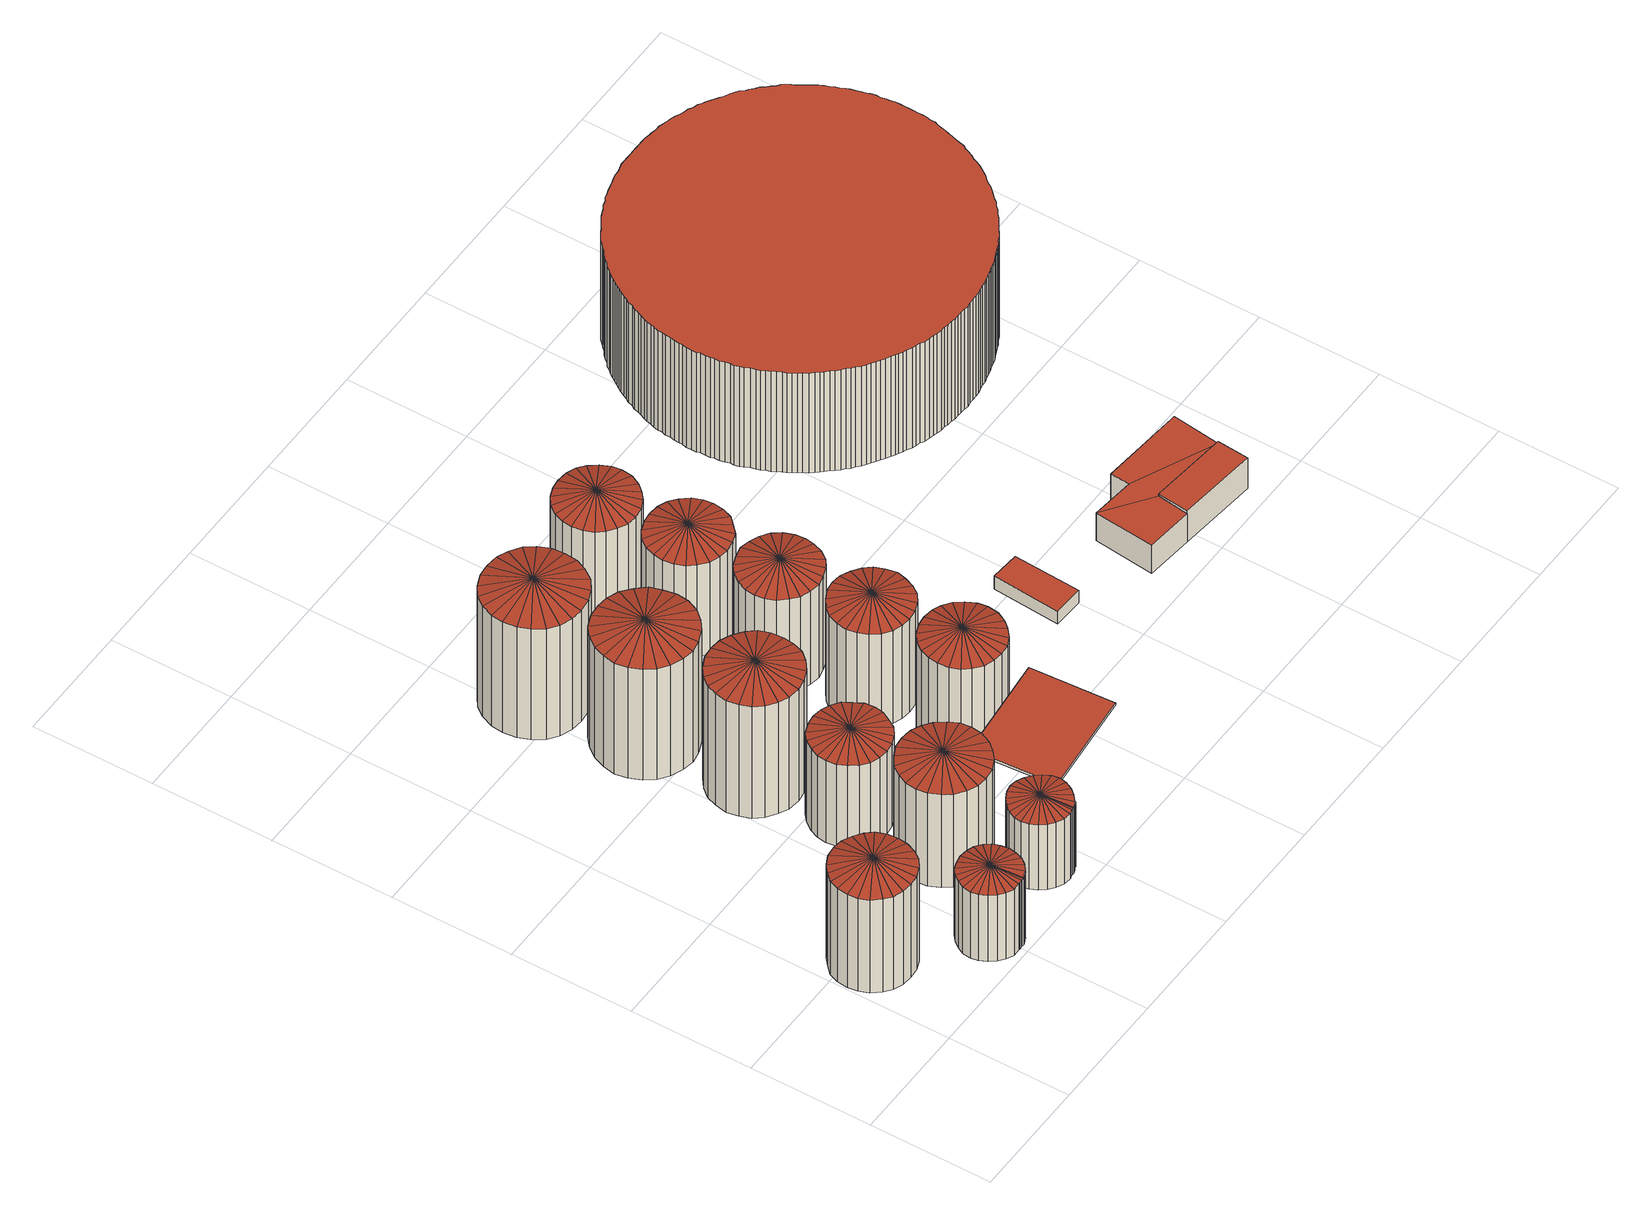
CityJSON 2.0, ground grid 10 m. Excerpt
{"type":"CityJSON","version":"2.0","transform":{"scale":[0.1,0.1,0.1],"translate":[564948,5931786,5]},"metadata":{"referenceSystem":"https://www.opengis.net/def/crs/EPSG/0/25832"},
"CityObjects":{
"building1":{"type":"Building","attributes":{"Grundfläche 2D":32.95,"Grundhöhe NN":5.7},"geometry":[{"type":"Solid","lod":"3","boundaries":[[[[0,1,2]],[[2,1,3]],[[4,1,0]],[[5,1,4]],[[6,1,5]],[[7,1,6]],[[8,1,7]],[[9,1,8]],[[10,1,9]],[[11,1,10]],[[12,1,11]],[[13,1,12]],[[14,1,13]],[[15,1,14]],[[16,1,15]],[[17,1,16]],[[18,1,17]],[[19,1,18]],[[20,1,19]],[[21,1,20]],[[22,1,21]],[[23,1,22]],[[24,1,23]],[[3,1,24]],[[2,25,26,0]],[[0,26,27,4]],[[4,27,28,5]],[[5,28,29,6]],[[6,29,30,7]],[[7,30,31,8]],[[8,31,32,9]],[[9,32,33,10]],[[10,33,34,11]],[[11,34,35,12]],[[12,35,36,13]],[[13,36,37,14]],[[14,37,38,15]],[[15,38,39,16]],[[16,39,40,17]],[[17,40,41,18]],[[18,41,42,19]],[[19,42,43,20]],[[20,43,44,21]],[[21,44,45,22]],[[22,45,46,23]],[[23,46,47,24]],[[24,47,48,3]],[[3,48,25,2]],[[44,43,42,41,40,39,38,37,36,35,34,33,32,31,30,29,28,27,26,25,48,47,46,45]]]],"semantics":{"surfaces":[{"type":"RoofSurface"},{"type":"WallSurface"},{"type":"GroundSurface"}],"values":[[0,0,0,0,0,0,0,0,0,0,0,0,0,0,0,0,0,0,0,0,0,0,0,0,1,1,1,1,1,1,1,1,1,1,1,1,1,1,1,1,1,1,1,1,1,1,1,1,2]]}}]},
"building2":{"type":"Building","attributes":{"Grundfläche 2D":18.94,"Grundhöhe NN":5.79},"geometry":[{"type":"Solid","lod":"3","boundaries":[[[[49,50,51]],[[51,50,52]],[[53,50,49]],[[54,50,53]],[[55,50,54]],[[56,50,55]],[[57,50,56]],[[58,50,57]],[[59,50,58]],[[60,50,59]],[[61,50,60]],[[62,50,61]],[[63,50,62]],[[64,50,63]],[[65,50,64]],[[66,50,65]],[[67,50,66]],[[68,50,67]],[[69,50,68]],[[70,50,69]],[[71,50,70]],[[72,50,71]],[[73,74,75,50,72]],[[76,50,75]],[[77,78,76]],[[78,50,76]],[[79,80,81,52,50,78]],[[51,82,83,49]],[[49,83,84,53]],[[53,84,85,54]],[[54,85,86,55]],[[55,86,87,56]],[[56,87,88,57]],[[57,88,89,58]],[[58,89,90,59]],[[59,90,91,60]],[[60,91,92,61]],[[61,92,93,62]],[[62,93,94,63]],[[63,94,95,64]],[[64,95,96,65]],[[65,96,97,66]],[[66,97,98,67]],[[67,98,99,68]],[[68,99,100,69]],[[52,101,82,51]],[[69,100,102,70]],[[70,102,103,71]],[[71,103,104,72]],[[72,104,105,73]],[[73,105,106,74]],[[74,106,107,75]],[[75,107,108,76]],[[76,108,109,77]],[[77,109,110,78]],[[78,110,111,79]],[[79,111,112,113,101,52,81,80]],[[106,105,104,103,102,100,99,98,97,96,95,94,93,92,91,90,89,88,87,86,85,84,83,82,101,113,112,111,110,109,108,107]]]],"semantics":{"surfaces":[{"type":"RoofSurface"},{"type":"WallSurface"},{"type":"GroundSurface"}],"values":[[0,0,0,0,0,0,0,0,0,0,0,0,0,0,0,0,0,0,0,0,0,0,0,0,0,0,0,1,1,1,1,1,1,1,1,1,1,1,1,1,1,1,1,1,1,1,1,1,1,1,1,1,1,1,1,1,1,2]]}}]},
"building3":{"type":"Building","attributes":{"Grundfläche 2D":39.06,"Grundhöhe NN":5.91},"geometry":[{"type":"Solid","lod":"3","boundaries":[[[[114,115,116]],[[116,115,117]],[[118,115,114]],[[119,115,118]],[[120,115,119]],[[121,115,120]],[[122,115,121]],[[123,115,122]],[[124,115,123]],[[125,115,124]],[[126,115,125]],[[127,115,126]],[[128,115,127]],[[129,115,128]],[[130,115,129]],[[131,115,130]],[[132,115,131]],[[133,115,132]],[[134,115,133]],[[135,115,134]],[[136,115,135]],[[137,115,136]],[[138,115,137]],[[117,115,138]],[[116,139,140,114]],[[114,140,141,118]],[[118,141,142,119]],[[119,142,143,120]],[[120,143,144,121]],[[121,144,145,122]],[[122,145,146,123]],[[123,146,147,124]],[[124,147,148,125]],[[125,148,149,126]],[[126,149,150,127]],[[127,150,151,128]],[[128,151,152,129]],[[129,152,153,130]],[[130,153,154,131]],[[131,154,155,132]],[[132,155,156,133]],[[133,156,157,134]],[[134,157,158,135]],[[135,158,159,136]],[[136,159,160,137]],[[137,160,161,138]],[[117,162,139,116]],[[138,161,162,117]],[[154,153,152,151,150,149,148,147,146,145,144,143,142,141,140,139,162,161,160,159,158,157,156,155]]]],"semantics":{"surfaces":[{"type":"RoofSurface"},{"type":"WallSurface"},{"type":"GroundSurface"}],"values":[[0,0,0,0,0,0,0,0,0,0,0,0,0,0,0,0,0,0,0,0,0,0,0,0,1,1,1,1,1,1,1,1,1,1,1,1,1,1,1,1,1,1,1,1,1,1,1,1,2]]}}]},
"building4":{"type":"Building","attributes":{"Grundfläche 2D":18.94,"Grundhöhe NN":5.91},"geometry":[{"type":"Solid","lod":"3","boundaries":[[[[163,164,165]],[[165,164,166]],[[167,164,163]],[[168,164,167]],[[169,164,168]],[[170,164,169]],[[171,164,170]],[[172,164,171]],[[173,164,172]],[[174,164,173]],[[175,164,174]],[[176,164,175]],[[177,164,176]],[[178,164,177]],[[179,164,178]],[[180,164,179]],[[181,164,180]],[[182,164,181]],[[183,164,182]],[[184,164,183]],[[185,164,184]],[[186,164,185]],[[187,188,189,164,186]],[[190,164,189]],[[191,164,190]],[[192,193,194,166,164,191]],[[165,195,196,163]],[[163,196,197,167]],[[167,197,198,168]],[[168,198,199,169]],[[169,199,200,170]],[[170,200,201,171]],[[171,201,202,172]],[[172,202,203,173]],[[173,203,204,174]],[[174,204,205,175]],[[175,205,206,176]],[[176,206,207,177]],[[177,207,208,178]],[[178,208,209,179]],[[179,209,210,180]],[[180,210,211,181]],[[181,211,212,182]],[[182,212,213,183]],[[166,214,195,165]],[[183,213,215,184]],[[184,215,216,185]],[[185,216,217,186]],[[186,217,218,187]],[[187,218,219,188]],[[188,219,220,189]],[[189,220,221,190]],[[190,221,222,191]],[[191,222,223,192]],[[192,223,224,193]],[[193,224,225,194]],[[194,225,214,166]],[[219,218,217,216,215,213,212,211,210,209,208,207,206,205,204,203,202,201,200,199,198,197,196,195,214,225,224,223,222,221,220]]]],"semantics":{"surfaces":[{"type":"RoofSurface"},{"type":"WallSurface"},{"type":"GroundSurface"}],"values":[[0,0,0,0,0,0,0,0,0,0,0,0,0,0,0,0,0,0,0,0,0,0,0,0,0,0,1,1,1,1,1,1,1,1,1,1,1,1,1,1,1,1,1,1,1,1,1,1,1,1,1,1,1,1,1,1,1,2]]}}]},
"building5":{"type":"Building","attributes":{"Grundfläche 2D":29.72,"Grundhöhe NN":5.89},"geometry":[{"type":"Solid","lod":"3","boundaries":[[[[226,227,228]],[[228,227,229]],[[230,227,226]],[[231,227,230]],[[232,227,231]],[[233,227,232]],[[234,227,233]],[[235,227,234]],[[236,227,235]],[[237,227,236]],[[238,227,237]],[[239,227,238]],[[240,227,239]],[[241,227,240]],[[242,227,241]],[[243,227,242]],[[244,227,243]],[[245,227,244]],[[246,227,245]],[[247,227,246]],[[248,227,247]],[[249,227,248]],[[250,227,249]],[[229,227,250]],[[228,251,252,226]],[[226,252,253,230]],[[230,253,254,231]],[[231,254,255,232]],[[232,255,256,233]],[[233,256,257,234]],[[234,257,258,235]],[[235,258,259,236]],[[236,259,260,237]],[[237,260,261,238]],[[238,261,262,239]],[[239,262,263,240]],[[240,263,264,241]],[[241,264,265,242]],[[242,265,266,243]],[[243,266,267,244]],[[244,267,268,245]],[[245,268,269,246]],[[246,269,270,247]],[[247,270,271,248]],[[248,271,272,249]],[[249,272,273,250]],[[250,273,274,229]],[[229,274,251,228]],[[270,269,268,267,266,265,264,263,262,261,260,259,258,257,256,255,254,253,252,251,274,273,272,271]]]],"semantics":{"surfaces":[{"type":"RoofSurface"},{"type":"WallSurface"},{"type":"GroundSurface"}],"values":[[0,0,0,0,0,0,0,0,0,0,0,0,0,0,0,0,0,0,0,0,0,0,0,0,1,1,1,1,1,1,1,1,1,1,1,1,1,1,1,1,1,1,1,1,1,1,1,1,2]]}}]},
"building6":{"type":"Building","attributes":{"Grundfläche 2D":41.49,"Grundhöhe NN":5.88},"geometry":[{"type":"Solid","lod":"3","boundaries":[[[[275,276,277]],[[277,276,278]],[[279,276,275]],[[280,276,279]],[[281,276,280]],[[282,276,281]],[[283,276,282]],[[284,276,283]],[[285,276,284]],[[286,276,285]],[[287,276,286]],[[288,276,287]],[[289,276,288]],[[290,276,289]],[[291,276,290]],[[292,276,291]],[[293,276,292]],[[294,276,293]],[[295,276,294]],[[296,276,295]],[[297,276,296]],[[298,276,297]],[[299,276,298]],[[278,276,299]],[[277,300,301,275]],[[275,301,302,279]],[[279,302,303,280]],[[280,303,304,281]],[[281,304,305,282]],[[282,305,306,283]],[[283,306,307,284]],[[284,307,308,285]],[[285,308,309,286]],[[286,309,310,287]],[[287,310,311,288]],[[288,311,312,289]],[[289,312,313,290]],[[290,313,314,291]],[[291,314,315,292]],[[292,315,316,293]],[[293,316,317,294]],[[294,317,318,295]],[[295,318,319,296]],[[296,319,320,297]],[[297,320,321,298]],[[278,322,300,277]],[[298,321,323,299]],[[299,323,322,278]],[[316,315,314,313,312,311,310,309,308,307,306,305,304,303,302,301,300,322,323,321,320,319,318,317]]]],"semantics":{"surfaces":[{"type":"RoofSurface"},{"type":"WallSurface"},{"type":"GroundSurface"}],"values":[[0,0,0,0,0,0,0,0,0,0,0,0,0,0,0,0,0,0,0,0,0,0,0,0,1,1,1,1,1,1,1,1,1,1,1,1,1,1,1,1,1,1,1,1,1,1,1,1,2]]}}]},
"building7":{"type":"Building","attributes":{"Grundfläche 2D":49.22,"Grundhöhe NN":5.86},"geometry":[{"type":"Solid","lod":"3","boundaries":[[[[324,325,326]],[[326,325,327]],[[328,325,324]],[[329,325,328]],[[330,325,329]],[[331,325,330]],[[332,325,331]],[[333,325,332]],[[334,325,333]],[[335,325,334]],[[336,325,335]],[[337,325,336]],[[338,325,337]],[[339,325,338]],[[340,325,339]],[[341,325,340]],[[342,325,341]],[[343,325,342]],[[344,325,343]],[[345,325,344]],[[346,325,345]],[[347,325,346]],[[348,325,347]],[[327,325,348]],[[326,349,350,324]],[[324,350,351,328]],[[328,351,352,329]],[[329,352,353,330]],[[330,353,354,331]],[[331,354,355,332]],[[332,355,356,333]],[[333,356,357,334]],[[334,357,358,335]],[[335,358,359,336]],[[336,359,360,337]],[[337,360,361,338]],[[338,361,362,339]],[[339,362,363,340]],[[340,363,364,341]],[[341,364,365,342]],[[342,365,366,343]],[[343,366,367,344]],[[344,367,368,345]],[[345,368,369,346]],[[346,369,370,347]],[[327,371,349,326]],[[347,370,372,348]],[[348,372,371,327]],[[366,365,364,363,362,361,360,359,358,357,356,355,354,353,352,351,350,349,371,372,370,369,368,367]]]],"semantics":{"surfaces":[{"type":"RoofSurface"},{"type":"WallSurface"},{"type":"GroundSurface"}],"values":[[0,0,0,0,0,0,0,0,0,0,0,0,0,0,0,0,0,0,0,0,0,0,0,0,1,1,1,1,1,1,1,1,1,1,1,1,1,1,1,1,1,1,1,1,1,1,1,1,2]]}}]},
"building8":{"type":"Building","attributes":{"Grundfläche 2D":49.22,"Grundhöhe NN":5.87},"geometry":[{"type":"Solid","lod":"3","boundaries":[[[[373,374,375]],[[375,374,376]],[[377,374,373]],[[378,374,377]],[[379,374,378]],[[380,374,379]],[[381,374,380]],[[382,374,381]],[[383,374,382]],[[384,374,383]],[[385,374,384]],[[386,374,385]],[[387,374,386]],[[388,374,387]],[[389,374,388]],[[390,374,389]],[[391,374,390]],[[392,374,391]],[[393,374,392]],[[394,374,393]],[[395,374,394]],[[396,374,395]],[[397,374,396]],[[376,374,397]],[[375,398,399,373]],[[373,399,400,377]],[[377,400,401,378]],[[378,401,402,379]],[[379,402,403,380]],[[380,403,404,381]],[[381,404,405,382]],[[382,405,406,383]],[[383,406,407,384]],[[384,407,408,385]],[[385,408,409,386]],[[386,409,410,387]],[[387,410,411,388]],[[388,411,412,389]],[[389,412,413,390]],[[390,413,414,391]],[[391,414,415,392]],[[392,415,416,393]],[[393,416,417,394]],[[394,417,418,395]],[[395,418,419,396]],[[376,420,398,375]],[[396,419,421,397]],[[397,421,420,376]],[[418,417,416,415,414,413,412,411,410,409,408,407,406,405,404,403,402,401,400,399,398,420,421,419]]]],"semantics":{"surfaces":[{"type":"RoofSurface"},{"type":"WallSurface"},{"type":"GroundSurface"}],"values":[[0,0,0,0,0,0,0,0,0,0,0,0,0,0,0,0,0,0,0,0,0,0,0,0,1,1,1,1,1,1,1,1,1,1,1,1,1,1,1,1,1,1,1,1,1,1,1,1,2]]}}]},
"building9":{"type":"Building","attributes":{"Grundfläche 2D":60.38,"Grundhöhe NN":10.44},"geometry":[{"type":"Solid","lod":"3","boundaries":[[[[422,423,424,425]],[[425,426,427,422]],[[422,427,428,423]],[[423,428,429,424]],[[424,429,426,425]],[[426,429,428,427]]]],"semantics":{"surfaces":[{"type":"RoofSurface"},{"type":"WallSurface"},{"type":"GroundSurface"}],"values":[[0,1,1,1,1,2]]}}]},
"building10":{"type":"Building","attributes":{"Grundfläche 2D":32.95,"Grundhöhe NN":5.57},"geometry":[{"type":"Solid","lod":"3","boundaries":[[[[430,431,432]],[[432,431,433]],[[434,431,430]],[[435,431,434]],[[436,431,435]],[[437,431,436]],[[438,431,437]],[[439,431,438]],[[440,431,439]],[[441,431,440]],[[442,431,441]],[[443,431,442]],[[444,431,443]],[[445,431,444]],[[446,431,445]],[[447,431,446]],[[448,431,447]],[[449,431,448]],[[450,431,449]],[[451,431,450]],[[452,431,451]],[[453,431,452]],[[454,431,453]],[[433,431,454]],[[432,455,456,430]],[[430,456,457,434]],[[434,457,458,435]],[[435,458,459,436]],[[436,459,460,437]],[[437,460,461,438]],[[438,461,462,439]],[[439,462,463,440]],[[440,463,464,441]],[[441,464,465,442]],[[442,465,466,443]],[[443,466,467,444]],[[444,467,468,445]],[[445,468,469,446]],[[446,469,470,447]],[[447,470,471,448]],[[448,471,472,449]],[[449,472,473,450]],[[450,473,474,451]],[[451,474,475,452]],[[452,475,476,453]],[[453,476,477,454]],[[454,477,478,433]],[[433,478,455,432]],[[471,470,469,468,467,466,465,464,463,462,461,460,459,458,457,456,455,478,477,476,475,474,473,472]]]],"semantics":{"surfaces":[{"type":"RoofSurface"},{"type":"WallSurface"},{"type":"GroundSurface"}],"values":[[0,0,0,0,0,0,0,0,0,0,0,0,0,0,0,0,0,0,0,0,0,0,0,0,1,1,1,1,1,1,1,1,1,1,1,1,1,1,1,1,1,1,1,1,1,1,1,1,2]]}}]},
"building11":{"type":"Building","attributes":{"Grundfläche 2D":32.95,"Grundhöhe NN":5.74},"geometry":[{"type":"Solid","lod":"3","boundaries":[[[[479,480,481]],[[481,480,482]],[[483,480,479]],[[484,480,483]],[[485,480,484]],[[486,480,485]],[[487,480,486]],[[488,480,487]],[[489,480,488]],[[490,480,489]],[[491,480,490]],[[492,480,491]],[[493,480,492]],[[494,480,493]],[[495,480,494]],[[496,480,495]],[[497,480,496]],[[498,480,497]],[[499,480,498]],[[500,480,499]],[[501,480,500]],[[502,480,501]],[[503,480,502]],[[482,480,503]],[[481,504,505,479]],[[479,505,506,483]],[[483,506,507,484]],[[484,507,508,485]],[[485,508,509,486]],[[486,509,510,487]],[[487,510,511,488]],[[488,511,512,489]],[[489,512,513,490]],[[490,513,514,491]],[[491,514,515,492]],[[492,515,516,493]],[[493,516,517,494]],[[494,517,518,495]],[[495,518,519,496]],[[496,519,520,497]],[[497,520,521,498]],[[498,521,522,499]],[[499,522,523,500]],[[500,523,524,501]],[[501,524,525,502]],[[502,525,526,503]],[[503,526,527,482]],[[482,527,504,481]],[[523,522,521,520,519,518,517,516,515,514,513,512,511,510,509,508,507,506,505,504,527,526,525,524]]]],"semantics":{"surfaces":[{"type":"RoofSurface"},{"type":"WallSurface"},{"type":"GroundSurface"}],"values":[[0,0,0,0,0,0,0,0,0,0,0,0,0,0,0,0,0,0,0,0,0,0,0,0,1,1,1,1,1,1,1,1,1,1,1,1,1,1,1,1,1,1,1,1,1,1,1,1,2]]}}]},
"building12":{"type":"Building","attributes":{"Grundfläche 2D":32.95,"Grundhöhe NN":5.74},"geometry":[{"type":"Solid","lod":"3","boundaries":[[[[528,529,530]],[[530,529,531]],[[532,529,528]],[[533,529,532]],[[534,529,533]],[[535,529,534]],[[536,529,535]],[[537,529,536]],[[538,529,537]],[[539,529,538]],[[540,529,539]],[[541,529,540]],[[542,529,541]],[[543,529,542]],[[544,529,543]],[[545,529,544]],[[546,529,545]],[[547,529,546]],[[548,529,547]],[[549,529,548]],[[550,529,549]],[[551,529,550]],[[552,529,551]],[[531,529,552]],[[530,553,554,528]],[[528,554,555,532]],[[532,555,556,533]],[[533,556,557,534]],[[534,557,558,535]],[[535,558,559,536]],[[536,559,560,537]],[[537,560,561,538]],[[538,561,562,539]],[[539,562,563,540]],[[540,563,564,541]],[[541,564,565,542]],[[542,565,566,543]],[[543,566,567,544]],[[544,567,568,545]],[[545,568,569,546]],[[546,569,570,547]],[[547,570,571,548]],[[548,571,572,549]],[[549,572,573,550]],[[550,573,574,551]],[[551,574,575,552]],[[552,575,576,531]],[[531,576,553,530]],[[571,570,569,568,567,566,565,564,563,562,561,560,559,558,557,556,555,554,553,576,575,574,573,572]]]],"semantics":{"surfaces":[{"type":"RoofSurface"},{"type":"WallSurface"},{"type":"GroundSurface"}],"values":[[0,0,0,0,0,0,0,0,0,0,0,0,0,0,0,0,0,0,0,0,0,0,0,0,1,1,1,1,1,1,1,1,1,1,1,1,1,1,1,1,1,1,1,1,1,1,1,1,2]]}}]},
"building13":{"type":"Building","attributes":{"Grundfläche 2D":32.95,"Grundhöhe NN":5.78},"geometry":[{"type":"Solid","lod":"3","boundaries":[[[[577,578,579]],[[579,578,580]],[[581,578,577]],[[582,578,581]],[[583,578,582]],[[584,578,583]],[[585,578,584]],[[586,578,585]],[[587,578,586]],[[588,578,587]],[[589,578,588]],[[590,578,589]],[[591,578,590]],[[592,578,591]],[[593,578,592]],[[594,578,593]],[[595,578,594]],[[596,578,595]],[[597,578,596]],[[598,578,597]],[[599,578,598]],[[600,578,599]],[[601,578,600]],[[580,578,601]],[[579,602,603,577]],[[577,603,604,581]],[[581,604,605,582]],[[582,605,606,583]],[[583,606,607,584]],[[584,607,608,585]],[[585,608,609,586]],[[586,609,610,587]],[[587,610,611,588]],[[588,611,612,589]],[[589,612,613,590]],[[590,613,614,591]],[[591,614,615,592]],[[592,615,616,593]],[[593,616,617,594]],[[594,617,618,595]],[[595,618,619,596]],[[596,619,620,597]],[[597,620,621,598]],[[598,621,622,599]],[[599,622,623,600]],[[600,623,624,601]],[[601,624,625,580]],[[580,625,602,579]],[[618,617,616,615,614,613,612,611,610,609,608,607,606,605,604,603,602,625,624,623,622,621,620,619]]]],"semantics":{"surfaces":[{"type":"RoofSurface"},{"type":"WallSurface"},{"type":"GroundSurface"}],"values":[[0,0,0,0,0,0,0,0,0,0,0,0,0,0,0,0,0,0,0,0,0,0,0,0,1,1,1,1,1,1,1,1,1,1,1,1,1,1,1,1,1,1,1,1,1,1,1,1,2]]}}]},
"building14":{"type":"Building","attributes":{"Grundfläche 2D":32.95,"Grundhöhe NN":5.84},"geometry":[{"type":"Solid","lod":"3","boundaries":[[[[626,627,628]],[[628,627,629]],[[630,627,626]],[[631,627,630]],[[632,627,631]],[[633,627,632]],[[634,627,633]],[[635,627,634]],[[636,627,635]],[[637,627,636]],[[638,627,637]],[[639,627,638]],[[640,627,639]],[[641,627,640]],[[642,627,641]],[[643,627,642]],[[644,627,643]],[[645,627,644]],[[646,627,645]],[[647,627,646]],[[648,627,647]],[[649,627,648]],[[650,627,649]],[[629,627,650]],[[628,651,652,626]],[[626,652,653,630]],[[630,653,654,631]],[[631,654,655,632]],[[632,655,656,633]],[[633,656,657,634]],[[634,657,658,635]],[[635,658,659,636]],[[636,659,660,637]],[[637,660,661,638]],[[638,661,662,639]],[[639,662,663,640]],[[640,663,664,641]],[[641,664,665,642]],[[642,665,666,643]],[[643,666,667,644]],[[644,667,668,645]],[[645,668,669,646]],[[646,669,670,647]],[[647,670,671,648]],[[648,671,672,649]],[[649,672,673,650]],[[650,673,674,629]],[[629,674,651,628]],[[663,662,661,660,659,658,657,656,655,654,653,652,651,674,673,672,671,670,669,668,667,666,665,664]]]],"semantics":{"surfaces":[{"type":"RoofSurface"},{"type":"WallSurface"},{"type":"GroundSurface"}],"values":[[0,0,0,0,0,0,0,0,0,0,0,0,0,0,0,0,0,0,0,0,0,0,0,0,1,1,1,1,1,1,1,1,1,1,1,1,1,1,1,1,1,1,1,1,1,1,1,1,2]]}}]},
"building15":{"type":"Building","attributes":{"Grundfläche 2D":13.81,"Grundhöhe NN":5.54},"geometry":[{"type":"Solid","lod":"3","boundaries":[[[[675,676,677,678]],[[678,679,680,675]],[[675,680,681,676]],[[676,681,682,677]],[[677,682,679,678]],[[679,682,681,680]]]],"semantics":{"surfaces":[{"type":"RoofSurface"},{"type":"WallSurface"},{"type":"GroundSurface"}],"values":[[0,1,1,1,1,2]]}}]},
"building16":{"type":"Building","attributes":{"Grundfläche 2D":46.71,"Grundhöhe NN":5.47},"geometry":[{"type":"Solid","lod":"3","boundaries":[[[[683,684,685,686]],[[685,684,687,688]],[[689,688,687,690,691]],[[692,684,683,693]],[[694,687,684,692]],[[695,690,687,694]],[[696,697,689,691,690,695]],[[698,688,689,697]],[[699,685,688,698]],[[700,686,685,699]],[[693,683,686,700]],[[693,700,699,698,697,696,695,694,692]]]],"semantics":{"surfaces":[{"type":"RoofSurface"},{"type":"WallSurface"},{"type":"GroundSurface"}],"values":[[0,0,0,1,1,1,1,1,1,1,1,2]]}}]},
"building17":{"type":"Building","attributes":{"Grundfläche 2D":17.12,"Grundhöhe NN":5.53},"geometry":[{"type":"Solid","lod":"3","boundaries":[[[[701,702,703,704]],[[704,693,705,701]],[[701,705,694,702]],[[702,694,692,703]],[[703,692,693,704]],[[693,692,694,705]]]],"semantics":{"surfaces":[{"type":"RoofSurface"},{"type":"WallSurface"},{"type":"GroundSurface"}],"values":[[0,1,1,1,1,2]]}}]},
"building18":{"type":"Building","attributes":{"Grundfläche 2D":606.9,"Grundhöhe NN":5.43},"geometry":[{"type":"Solid","lod":"3","boundaries":[[[[706,707,708,709,710,711,712,713,714,715,716,717,718,719,720,721,722,723,724,725,726,727,728,729,730,731,732,733,734,735,736,737,738,739,740,741,742,743,744,745,746,747,748,749,750,751,752,753,754,755,756,757,758,759,760,761,762,763,764,765,766,767,768,769,770,771,772,773,774,775,776,777,778,779,780,781,782,783,784,785,786,787,788,789,790,791,792,793,794,795,796,797,798,799,800,801,802,803,804,805,806,807,808,809,810,811,812,813,814,815,816,817,818,819,820,821,822,823,824,825,826,827,828,829,830,831,832,833,834,835,836,837,838,839,840,841,842,843,844,845,846,847,848,849,850,851,852,853,854,855,856,857,858,859,860,861,862,863,864,865,866,867,868,869,870,871,872,873,874,875,876,877,878,879,880,881,882,883,884,885,886,887,888,889,890,891,892,893,894,895,896,897,898,899,900,901,902,903,904,905,906,907,908,909,910,911,912,913,914,915,916,917,918,919,920,921,922,923,924,925,926,927,928,929,930,931,932,933,934,935,936,937,938,939]],[[713,940,941,714]],[[714,941,942,715]],[[715,942,943,716]],[[716,943,944,717]],[[717,944,945,718]],[[718,945,946,719]],[[719,946,947,720]],[[720,947,948,721]],[[721,948,949,722]],[[722,949,950,723]],[[723,950,951,724]],[[724,951,952,725]],[[725,952,953,726]],[[726,953,954,727]],[[727,954,955,728]],[[728,955,956,729]],[[729,956,957,730]],[[730,957,958,731]],[[731,958,959,732]],[[732,959,960,733]],[[733,960,961,734]],[[734,961,962,735]],[[735,962,963,736]],[[736,963,964,737]],[[737,964,965,738]],[[738,965,966,739]],[[739,966,967,740]],[[740,967,968,741]],[[741,968,969,742]],[[742,969,970,743]],[[743,970,971,744]],[[744,971,972,745]],[[745,972,973,746]],[[746,973,974,747]],[[747,974,975,748]],[[748,975,976,749]],[[749,976,977,750]],[[750,977,978,751]],[[751,978,979,752]],[[752,979,980,753]],[[753,980,981,754]],[[754,981,982,755]],[[755,982,983,756]],[[756,983,984,757]],[[757,984,985,758]],[[758,985,986,759]],[[759,986,987,760]],[[760,987,988,761]],[[761,988,989,762]],[[762,989,990,763]],[[763,990,991,764]],[[764,991,992,765]],[[765,992,993,766]],[[766,993,994,995,768,767]],[[768,995,996,769]],[[769,996,997,770]],[[770,997,998,771]],[[771,998,999,772]],[[772,999,1000,773]],[[773,1000,1001,774]],[[774,1001,1002,775]],[[775,1002,1003,776]],[[776,1003,1004,777]],[[777,1004,1005,778]],[[778,1005,1006,779]],[[779,1006,1007,780]],[[780,1007,1008,781]],[[781,1008,1009,782]],[[782,1009,1010,783]],[[783,1010,1011,784]],[[784,1011,1012,785]],[[785,1012,1013,786]],[[786,1013,1014,787]],[[787,1014,1015,788]],[[788,1015,1016,789]],[[789,1016,1017,790]],[[790,1017,1018,791]],[[791,1018,1019,792]],[[792,1019,1020,793]],[[793,1020,1021,794]],[[794,1021,1022,795]],[[795,1022,1023,796]],[[796,1023,1024,797]],[[797,1024,1025,798]],[[798,1025,1026,799]],[[799,1026,1027,800]],[[800,1027,1028,801]],[[801,1028,1029,802]],[[802,1029,1030,803]],[[803,1030,1031,804]],[[804,1031,1032,805]],[[805,1032,1033,806]],[[806,1033,1034,807]],[[807,1034,1035,808]],[[808,1035,1036,809]],[[809,1036,1037,810]],[[810,1037,1038,811]],[[811,1038,1039,812]],[[812,1039,1040,813]],[[813,1040,1041,814]],[[814,1041,1042,815]],[[815,1042,1043,816]],[[816,1043,1044,817]],[[817,1044,1045,818]],[[818,1045,1046,819]],[[819,1046,1047,820]],[[820,1047,1048,821]],[[821,1048,1049,822]],[[822,1049,1050,823]],[[823,1050,1051,824]],[[824,1051,1052,825]],[[825,1052,1053,826]],[[826,1053,1054,827]],[[827,1054,1055,828]],[[828,1055,1056,829]],[[829,1056,1057,830]],[[830,1057,1058,831]],[[831,1058,1059,832]],[[832,1059,1060,833]],[[833,1060,1061,834]],[[834,1061,1062,835]],[[835,1062,1063,836]],[[836,1063,1064,837]],[[837,1064,1065,838]],[[838,1065,1066,839]],[[839,1066,1067,840]],[[840,1067,1068,841]],[[841,1068,1069,842]],[[842,1069,1070,843]],[[843,1070,1071,844]],[[844,1071,1072,845]],[[845,1072,1073,846]],[[846,1073,1074,847]],[[847,1074,1075,848]],[[848,1075,1076,849]],[[849,1076,1077,850]],[[850,1077,1078,851]],[[851,1078,1079,852]],[[852,1079,1080,853]],[[853,1080,1081,854]],[[854,1081,1082,855]],[[855,1082,1083,856]],[[856,1083,1084,857]],[[857,1084,1085,858]],[[858,1085,1086,859]],[[859,1086,1087,860]],[[860,1087,1088,861]],[[861,1088,1089,862]],[[862,1089,1090,863]],[[863,1090,1091,864]],[[864,1091,1092,865]],[[865,1092,1093,866]],[[866,1093,1094,867]],[[867,1094,1095,868]],[[868,1095,1096,869]],[[869,1096,1097,870]],[[870,1097,1098,871]],[[871,1098,1099,872]],[[872,1099,1100,873]],[[873,1100,1101,874]],[[874,1101,1102,875]],[[875,1102,1103,876]],[[876,1103,1104,877]],[[877,1104,1105,878]],[[878,1105,1106,879]],[[879,1106,1107,880]],[[880,1107,1108,881]],[[881,1108,1109,882]],[[882,1109,1110,883]],[[883,1110,1111,884]],[[884,1111,1112,885]],[[885,1112,1113,886]],[[886,1113,1114,887]],[[887,1114,1115,888]],[[888,1115,1116,889]],[[889,1116,1117,890]],[[890,1117,1118,891]],[[891,1118,1119,892]],[[892,1119,1120,893]],[[893,1120,1121,894]],[[894,1121,1122,895]],[[895,1122,1123,896]],[[896,1123,1124,897]],[[897,1124,1125,898]],[[898,1125,1126,899]],[[899,1126,1127,900]],[[900,1127,1128,901]],[[901,1128,1129,902]],[[902,1129,1130,903]],[[903,1130,1131,904]],[[904,1131,1132,905]],[[905,1132,1133,906]],[[906,1133,1134,907]],[[907,1134,1135,908]],[[908,1135,1136,909]],[[909,1136,1137,910]],[[910,1137,1138,911]],[[911,1138,1139,912]],[[912,1139,1140,913]],[[913,1140,1141,914]],[[914,1141,1142,915]],[[915,1142,1143,916]],[[916,1143,1144,917]],[[917,1144,1145,918]],[[918,1145,1146,919]],[[919,1146,1147,920]],[[920,1147,1148,921]],[[921,1148,1149,922]],[[922,1149,1150,923]],[[923,1150,1151,924]],[[924,1151,1152,925]],[[925,1152,1153,926]],[[926,1153,1154,927]],[[927,1154,1155,928]],[[928,1155,1156,929]],[[929,1156,1157,930]],[[930,1157,1158,931]],[[931,1158,1159,932]],[[712,1160,940,713]],[[932,1159,1161,933]],[[933,1161,1162,934]],[[934,1162,1163,935]],[[935,1163,1164,936]],[[936,1164,1165,937]],[[937,1165,1166,938]],[[938,1166,1167,939]],[[939,1167,1168,706]],[[706,1168,1169,707]],[[707,1169,1170,708]],[[708,1170,1171,709]],[[709,1171,1172,710]],[[710,1172,1173,711]],[[711,1173,1160,712]],[[1164,1163,1162,1161,1159,1158,1157,1156,1155,1154,1153,1152,1151,1150,1149,1148,1147,1146,1145,1144,1143,1142,1141,1140,1139,1138,1137,1136,1135,1134,1133,1132,1131,1130,1129,1128,1127,1126,1125,1124,1123,1122,1121,1120,1119,1118,1117,1116,1115,1114,1113,1112,1111,1110,1109,1108,1107,1106,1105,1104,1103,1102,1101,1100,1099,1098,1097,1096,1095,1094,1093,1092,1091,1090,1089,1088,1087,1086,1085,1084,1083,1082,1081,1080,1079,1078,1077,1076,1075,1074,1073,1072,1071,1070,1069,1068,1067,1066,1065,1064,1063,1062,1061,1060,1059,1058,1057,1056,1055,1054,1053,1052,1051,1050,1049,1048,1047,1046,1045,1044,1043,1042,1041,1040,1039,1038,1037,1036,1035,1034,1033,1032,1031,1030,1029,1028,1027,1026,1025,1024,1023,1022,1021,1020,1019,1018,1017,1016,1015,1014,1013,1012,1011,1010,1009,1008,1007,1006,1005,1004,1003,1002,1001,1000,999,998,997,996,995,994,993,992,991,990,989,988,987,986,985,984,983,982,981,980,979,978,977,976,975,974,973,972,971,970,969,968,967,966,965,964,963,962,961,960,959,958,957,956,955,954,953,952,951,950,949,948,947,946,945,944,943,942,941,940,1160,1173,1172,1171,1170,1169,1168,1167,1166,1165]]]],"semantics":{"surfaces":[{"type":"RoofSurface"},{"type":"WallSurface"},{"type":"GroundSurface"}],"values":[[0,1,1,1,1,1,1,1,1,1,1,1,1,1,1,1,1,1,1,1,1,1,1,1,1,1,1,1,1,1,1,1,1,1,1,1,1,1,1,1,1,1,1,1,1,1,1,1,1,1,1,1,1,1,1,1,1,1,1,1,1,1,1,1,1,1,1,1,1,1,1,1,1,1,1,1,1,1,1,1,1,1,1,1,1,1,1,1,1,1,1,1,1,1,1,1,1,1,1,1,1,1,1,1,1,1,1,1,1,1,1,1,1,1,1,1,1,1,1,1,1,1,1,1,1,1,1,1,1,1,1,1,1,1,1,1,1,1,1,1,1,1,1,1,1,1,1,1,1,1,1,1,1,1,1,1,1,1,1,1,1,1,1,1,1,1,1,1,1,1,1,1,1,1,1,1,1,1,1,1,1,1,1,1,1,1,1,1,1,1,1,1,1,1,1,1,1,1,1,1,1,1,1,1,1,1,1,1,1,1,1,1,1,1,1,1,1,1,1,1,1,1,1,1,1,1,1,1,1,1,1,1,1,1,2]]}}]}
},
"vertices":[
[64,77,101],[33,85,110],[61,69,101],[56,62,101],[65,85,101],[64,94,101],[61,102,101],[56,108,101],[49,113,101],[41,117,101],[33,118,101],[24,117,101],[16,113,101],[10,108,101],[4,102,101],[1,94,101],[0,85,101],[1,77,101],[4,69,101],[10,62,101],[16,57,101],[24,54,101],[33,53,101],[41,54,101],[49,57,101],[61,69,7],[64,77,7],[65,85,7],[64,94,7],[61,102,7],[56,108,7],[49,113,7],[41,117,7],[33,118,7],[24,117,7],[16,113,7],[10,108,7],[4,102,7],[1,94,7],[0,85,7],[1,77,7],[4,69,7],[10,62,7],[16,57,7],[24,54,7],[33,53,7],[41,54,7],[49,57,7],[56,62,7],
[117,16,75],[95,28,81],[113,11,75],[108,7,75],[119,22,75],[120,28,75],[119,35,75],[117,41,75],[113,46,75],[108,50,75],[102,52,75],[95,53,75],[89,52,75],[83,50,75],[78,46,75],[74,41,75],[71,35,75],[70,28,75],[71,22,75],[74,16,75],[78,11,75],[83,7,75],[89,4,75],[95,4,75],[96,4,75],[98,4,75],[99,4,75],[101,4,75],[102,4,75],[102,5,75],[104,5,75],[105,6,75],[107,6,75],[113,11,8],[117,16,8],[119,22,8],[120,28,8],[119,35,8],[117,41,8],[113,46,8],[108,50,8],[102,52,8],[95,53,8],[89,52,8],[83,50,8],[78,46,8],[74,41,8],[71,35,8],[70,28,8],[71,22,8],[74,16,8],[78,11,8],[108,7,8],[83,7,8],[89,4,8],[95,4,8],[96,4,8],[98,4,8],[99,4,8],[101,4,8],[102,4,8],[102,5,8],[104,5,8],[105,6,8],[107,6,8],
[110,100,103],[145,100,111],[111,109,103],[115,117,103],[111,91,103],[115,82,103],[120,75,103],[128,69,103],[136,65,103],[145,64,103],[155,65,103],[163,69,103],[170,75,103],[176,82,103],[180,91,103],[181,100,103],[180,109,103],[176,117,103],[170,125,103],[163,130,103],[155,134,103],[145,135,103],[136,134,103],[128,130,103],[120,125,103],[111,109,9],[110,100,9],[111,91,9],[115,82,9],[120,75,9],[128,69,9],[136,65,9],[145,64,9],[155,65,9],[163,69,9],[170,75,9],[176,82,9],[180,91,9],[181,100,9],[180,109,9],[176,117,9],[170,125,9],[163,130,9],[155,134,9],[145,135,9],[136,134,9],[128,130,9],[120,125,9],[115,117,9],
[192,24,75],[171,36,81],[188,19,75],[183,15,75],[195,30,75],[196,36,75],[195,42,75],[192,48,75],[188,53,75],[183,57,75],[177,60,75],[171,61,75],[165,60,75],[159,57,75],[154,53,75],[150,48,75],[147,42,75],[146,36,75],[147,30,75],[150,24,75],[154,19,75],[159,15,75],[165,12,75],[171,11,75],[172,11,75],[173,12,75],[175,12,75],[177,12,75],[178,12,75],[180,13,75],[181,14,75],[183,14,75],[188,19,9],[192,24,9],[195,30,9],[196,36,9],[195,42,9],[192,48,9],[188,53,9],[183,57,9],[177,60,9],[171,61,9],[165,60,9],[159,57,9],[154,53,9],[150,48,9],[147,42,9],[146,36,9],[147,30,9],[150,24,9],[154,19,9],[183,15,9],[159,15,9],[165,12,9],[171,11,9],[172,11,9],[173,12,9],[175,12,9],[177,12,9],[178,12,9],[180,13,9],[181,14,9],[183,14,9],
[168,165,92],[138,173,99],[164,158,92],[160,151,92],[169,173,92],[168,181,92],[164,188,92],[160,195,92],[153,200,92],[146,203,92],[138,204,92],[130,203,92],[122,200,92],[116,195,92],[111,188,92],[108,181,92],[107,173,92],[108,165,92],[111,158,92],[116,151,92],[122,146,92],[130,143,92],[138,142,92],[146,143,92],[153,146,92],[164,158,9],[168,165,9],[169,173,9],[168,181,9],[164,188,9],[160,195,9],[153,200,9],[146,203,9],[138,204,9],[130,203,9],[122,200,9],[116,195,9],[111,188,9],[108,181,9],[107,173,9],[108,165,9],[111,158,9],[116,151,9],[122,146,9],[130,143,9],[138,142,9],[146,143,9],[153,146,9],[160,151,9],
[95,238,122],[130,247,131],[93,247,122],[95,257,122],[98,229,122],[104,222,122],[112,216,122],[120,212,122],[130,211,122],[139,212,122],[148,216,122],[156,222,122],[162,229,122],[165,238,122],[166,247,122],[165,257,122],[162,266,122],[156,273,122],[148,279,122],[139,283,122],[130,284,122],[120,283,122],[112,279,122],[104,273,122],[98,266,122],[93,247,9],[95,238,9],[98,229,9],[104,222,9],[112,216,9],[120,212,9],[130,211,9],[139,212,9],[148,216,9],[156,222,9],[162,229,9],[165,238,9],[166,247,9],[165,257,9],[162,266,9],[156,273,9],[148,279,9],[139,283,9],[130,284,9],[120,283,9],[112,279,9],[104,273,9],[95,257,9],[98,266,9],
[83,323,121],[121,333,131],[81,333,121],[83,343,121],[87,313,121],[93,305,121],[101,299,121],[111,295,121],[121,293,121],[131,295,121],[141,299,121],[149,305,121],[156,313,121],[160,323,121],[161,333,121],[159,343,121],[156,353,121],[149,361,121],[141,368,121],[131,372,121],[121,373,121],[111,372,121],[101,368,121],[93,361,121],[87,353,121],[81,333,9],[83,323,9],[87,313,9],[93,305,9],[101,299,9],[111,295,9],[121,293,9],[131,295,9],[141,299,9],[149,305,9],[156,313,9],[160,323,9],[161,333,9],[159,343,9],[156,353,9],[149,361,9],[141,368,9],[131,372,9],[121,373,9],[111,372,9],[101,368,9],[93,361,9],[83,343,9],[87,353,9],
[73,409,121],[111,420,131],[72,420,121],[73,430,121],[77,400,121],[83,391,121],[91,385,121],[101,381,121],[111,380,121],[122,381,121],[131,385,121],[140,391,121],[146,400,121],[150,409,121],[151,420,121],[150,430,121],[146,440,121],[140,448,121],[131,454,121],[122,458,121],[111,459,121],[101,458,121],[91,454,121],[83,448,121],[77,440,121],[72,420,9],[73,409,9],[77,400,9],[83,391,9],[91,385,9],[101,381,9],[111,380,9],[122,381,9],[131,385,9],[140,391,9],[146,400,9],[150,409,9],[151,420,9],[150,430,9],[146,440,9],[140,448,9],[131,454,9],[122,458,9],[111,459,9],[101,458,9],[91,454,9],[83,448,9],[73,430,9],[77,440,9],
[205,44,56],[293,53,56],[286,121,59],[198,112,59],[198,112,56],[205,44,54],[293,53,54],[286,121,56],
[285,146,101],[253,155,110],[281,138,101],[276,132,101],[286,155,101],[285,163,101],[281,171,101],[276,178,101],[269,183,101],[262,186,101],[253,187,101],[245,186,101],[237,183,101],[230,178,101],[225,171,101],[222,163,101],[221,155,101],[222,146,101],[225,138,101],[230,132,101],[237,126,101],[245,123,101],[253,122,101],[262,123,101],[269,126,101],[281,138,6],[285,146,6],[286,155,6],[285,163,6],[281,171,6],[276,178,6],[269,183,6],[262,186,6],[253,187,6],[245,186,6],[237,183,6],[230,178,6],[225,171,6],[222,163,6],[221,155,6],[222,146,6],[225,138,6],[230,132,6],[237,126,6],[245,123,6],[253,122,6],[262,123,6],[269,126,6],[276,132,6],
[277,218,101],[246,226,110],[274,210,101],[269,203,101],[279,226,101],[277,235,101],[274,243,101],[269,249,101],[262,254,101],[254,258,101],[246,259,101],[238,258,101],[230,254,101],[223,249,101],[218,243,101],[215,235,101],[213,226,101],[215,218,101],[218,210,101],[223,203,101],[230,198,101],[238,195,101],[246,194,101],[254,195,101],[262,198,101],[274,210,7],[277,218,7],[279,226,7],[277,235,7],[274,243,7],[269,249,7],[262,254,7],[254,258,7],[246,259,7],[238,258,7],[230,254,7],[223,249,7],[218,243,7],[215,235,7],[213,226,7],[215,218,7],[218,210,7],[223,203,7],[230,198,7],[238,195,7],[246,194,7],[254,195,7],[262,198,7],[269,203,7],
[270,290,101],[239,298,110],[267,282,101],[262,275,101],[271,298,101],[270,306,101],[267,314,101],[262,321,101],[255,326,101],[247,329,101],[239,331,101],[230,329,101],[222,326,101],[216,321,101],[210,314,101],[207,306,101],[206,298,101],[207,290,101],[210,282,101],[216,275,101],[222,270,101],[230,267,101],[239,265,101],[247,267,101],[255,270,101],[267,282,7],[270,290,7],[271,298,7],[270,306,7],[267,314,7],[262,321,7],[255,326,7],[247,329,7],[239,331,7],[230,329,7],[222,326,7],[216,321,7],[210,314,7],[207,306,7],[206,298,7],[207,290,7],[210,282,7],[216,275,7],[222,270,7],[230,267,7],[239,265,7],[247,267,7],[255,270,7],[262,275,7],
[263,361,101],[231,370,110],[260,353,101],[254,347,101],[264,370,101],[263,378,101],[260,386,101],[254,393,101],[248,398,101],[240,401,101],[231,402,101],[223,401,101],[215,398,101],[208,393,101],[203,386,101],[200,378,101],[199,370,101],[200,361,101],[203,353,101],[208,347,101],[215,341,101],[223,338,101],[231,337,101],[240,338,101],[248,341,101],[260,353,8],[263,361,8],[264,370,8],[263,378,8],[260,386,8],[254,393,8],[248,398,8],[240,401,8],[231,402,8],[223,401,8],[215,398,8],[208,393,8],[203,386,8],[200,378,8],[199,370,8],[200,361,8],[203,353,8],[208,347,8],[215,341,8],[223,338,8],[231,337,8],[240,338,8],[248,341,8],[254,347,8],
[255,432,101],[223,441,110],[251,424,101],[246,418,101],[256,441,101],[255,449,101],[251,457,101],[246,464,101],[240,469,101],[232,472,101],[223,473,101],[215,472,101],[207,469,101],[200,464,101],[195,457,101],[192,449,101],[191,441,101],[192,432,101],[195,424,101],[200,418,101],[207,413,101],[215,409,101],[223,408,101],[232,409,101],[240,413,101],[251,424,8],[255,432,8],[256,441,8],[255,449,8],[251,457,8],[246,464,8],[240,469,8],[232,472,8],[223,473,8],[215,472,8],[207,469,8],[200,464,8],[195,457,8],[192,449,8],[191,441,8],[192,432,8],[195,424,8],[200,418,8],[207,413,8],[215,409,8],[223,408,8],[232,409,8],[240,413,8],[246,418,8],
[400,154,18],[403,209,18],[379,211,18],[375,155,18],[375,155,5],[400,154,5],[403,209,5],[379,211,5],
[491,123,33],[494,149,34],[457,177,33],[452,127,33],[559,142,34],[493,173,33],[494,189,33],[564,182,34],[561,182,34],[494,149,5],[491,123,5],[559,142,5],[564,182,5],[561,182,5],[494,189,5],[493,173,5],[457,177,5],[452,127,5],
[557,116,36],[559,142,36],[494,149,36],[491,123,36],[557,116,5],
[633,388,105],[635,391,105],[637,395,105],[638,398,105],[640,401,105],[642,405,105],[643,408,105],[645,411,105],[646,415,105],[647,419,105],[648,422,105],[649,426,105],[650,429,105],[651,433,105],[652,437,105],[653,440,105],[653,444,105],[654,448,105],[654,452,105],[654,455,105],[654,459,105],[654,463,105],[654,467,105],[654,470,105],[654,474,105],[653,478,105],[653,481,105],[652,485,105],[652,489,105],[651,493,105],[650,496,105],[649,500,105],[648,503,105],[647,507,105],[646,510,105],[644,514,105],[643,517,105],[641,521,105],[640,524,105],[638,528,105],[636,531,105],[634,534,105],[632,537,105],[630,540,105],[628,544,105],[626,547,105],[624,550,105],[621,552,105],[619,555,105],[616,558,105],[614,561,105],[611,563,105],[608,566,105],[605,568,105],[603,571,105],[600,573,105],[597,575,105],[593,577,105],[590,579,105],[587,581,105],[584,583,105],[581,585,105],[579,586,105],[576,588,105],[572,589,105],[569,591,105],[565,592,105],[562,593,105],[558,595,105],[555,596,105],[551,597,105],[547,598,105],[544,599,105],[540,599,105],[536,600,105],[533,600,105],[529,601,105],[525,601,105],[521,601,105],[518,601,105],[514,601,105],[510,601,105],[506,601,105],[503,601,105],[499,601,105],[495,600,105],[492,599,105],[488,599,105],[484,598,105],[481,597,105],[477,596,105],[473,595,105],[470,594,105],[466,593,105],[463,591,105],[459,590,105],[456,588,105],[453,587,105],[449,585,105],[446,583,105],[443,581,105],[440,579,105],[436,577,105],[433,575,105],[430,573,105],[427,570,105],[425,568,105],[422,565,105],[419,563,105],[416,560,105],[414,557,105],[411,555,105],[409,552,105],[406,549,105],[404,546,105],[402,543,105],[400,540,105],[398,537,105],[396,534,105],[394,530,105],[392,527,105],[390,524,105],[389,520,105],[387,517,105],[386,513,105],[385,510,105],[383,506,105],[382,503,105],[381,499,105],[380,496,105],[379,492,105],[379,488,105],[378,485,105],[378,481,105],[377,477,105],[377,473,105],[377,470,105],[376,466,105],[376,462,105],[376,458,105],[377,455,105],[377,451,105],[377,447,105],[378,444,105],[378,440,105],[379,436,105],[380,432,105],[380,429,105],[381,425,105],[382,422,105],[384,418,105],[385,414,105],[386,411,105],[388,408,105],[389,404,105],[391,401,105],[393,397,105],[394,394,105],[396,391,105],[398,388,105],[400,385,105],[402,381,105],[405,378,105],[407,375,105],[409,373,105],[412,370,105],[414,367,105],[417,364,105],[420,362,105],[422,359,105],[425,357,105],[428,354,105],[431,352,105],[434,350,105],[437,348,105],[440,346,105],[443,344,105],[447,342,105],[450,340,105],[452,339,105],[455,337,105],[458,336,105],[462,334,105],[465,333,105],[469,332,105],[472,330,105],[476,329,105],[480,328,105],[483,327,105],[487,326,105],[491,326,105],[494,325,105],[498,325,105],[502,324,105],[505,324,105],[509,324,105],[513,324,105],[517,323,105],[520,324,105],[524,324,105],[528,324,105],[532,324,105],[535,325,105],[539,326,105],[543,326,105],[546,327,105],[550,328,105],[554,329,105],[557,330,105],[561,331,105],[564,332,105],[568,334,105],[571,335,105],[575,337,105],[578,338,105],[581,340,105],[585,342,105],[588,344,105],[591,346,105],[594,348,105],[597,350,105],[600,352,105],[603,355,105],[606,357,105],[609,360,105],[612,362,105],[614,365,105],[617,368,105],[619,370,105],[622,373,105],[624,376,105],[626,379,105],[629,382,105],[631,385,105],[645,411,4],[646,415,4],[647,419,4],[648,422,4],[649,426,4],[650,429,4],[651,433,4],[652,437,4],[653,440,4],[653,444,4],[654,448,4],[654,452,4],[654,455,4],[654,459,4],[654,463,4],[654,467,4],[654,470,4],[654,474,4],[653,478,4],[653,481,4],[652,485,4],[652,489,4],[651,493,4],[650,496,4],[649,500,4],[648,503,4],[647,507,4],[646,510,4],[644,514,4],[643,517,4],[641,521,4],[640,524,4],[638,528,4],[636,531,4],[634,534,4],[632,537,4],[630,540,4],[628,544,4],[626,547,4],[624,550,4],[621,552,4],[619,555,4],[616,558,4],[614,561,4],[611,563,4],[608,566,4],[605,568,4],[603,571,4],[600,573,4],[597,575,4],[593,577,4],[590,579,4],[587,581,4],[584,583,4],[581,585,4],[579,586,4],[576,588,4],[572,589,4],[569,591,4],[565,592,4],[562,593,4],[558,595,4],[555,596,4],[551,597,4],[547,598,4],[544,599,4],[540,599,4],[536,600,4],[533,600,4],[529,601,4],[525,601,4],[521,601,4],[518,601,4],[514,601,4],[510,601,4],[506,601,4],[503,601,4],[499,601,4],[495,600,4],[492,599,4],[488,599,4],[484,598,4],[481,597,4],[477,596,4],[473,595,4],[470,594,4],[466,593,4],[463,591,4],[459,590,4],[456,588,4],[453,587,4],[449,585,4],[446,583,4],[443,581,4],[440,579,4],[436,577,4],[433,575,4],[430,573,4],[427,570,4],[425,568,4],[422,565,4],[419,563,4],[416,560,4],[414,557,4],[411,555,4],[409,552,4],[406,549,4],[404,546,4],[402,543,4],[400,540,4],[398,537,4],[396,534,4],[394,530,4],[392,527,4],[390,524,4],[389,520,4],[387,517,4],[386,513,4],[385,510,4],[383,506,4],[382,503,4],[381,499,4],[380,496,4],[379,492,4],[379,488,4],[378,485,4],[378,481,4],[377,477,4],[377,473,4],[377,470,4],[376,466,4],[376,462,4],[376,458,4],[377,455,4],[377,451,4],[377,447,4],[378,444,4],[378,440,4],[379,436,4],[380,432,4],[380,429,4],[381,425,4],[382,422,4],[384,418,4],[385,414,4],[386,411,4],[388,408,4],[389,404,4],[391,401,4],[393,397,4],[394,394,4],[396,391,4],[398,388,4],[400,385,4],[402,381,4],[405,378,4],[407,375,4],[409,373,4],[412,370,4],[414,367,4],[417,364,4],[420,362,4],[422,359,4],[425,357,4],[428,354,4],[431,352,4],[434,350,4],[437,348,4],[440,346,4],[443,344,4],[447,342,4],[450,340,4],[452,339,4],[455,337,4],[458,336,4],[462,334,4],[465,333,4],[469,332,4],[472,330,4],[476,329,4],[480,328,4],[483,327,4],[487,326,4],[491,326,4],[494,325,4],[498,325,4],[502,324,4],[505,324,4],[509,324,4],[513,324,4],[517,323,4],[520,324,4],[524,324,4],[528,324,4],[532,324,4],[535,325,4],[539,326,4],[543,326,4],[546,327,4],[550,328,4],[554,329,4],[557,330,4],[561,331,4],[564,332,4],[568,334,4],[571,335,4],[575,337,4],[578,338,4],[581,340,4],[585,342,4],[588,344,4],[591,346,4],[594,348,4],[597,350,4],[600,352,4],[603,355,4],[606,357,4],[609,360,4],[612,362,4],[614,365,4],[643,408,4],[617,368,4],[619,370,4],[622,373,4],[624,376,4],[626,379,4],[629,382,4],[631,385,4],[633,388,4],[635,391,4],[637,395,4],[638,398,4],[640,401,4],[642,405,4]
]}
